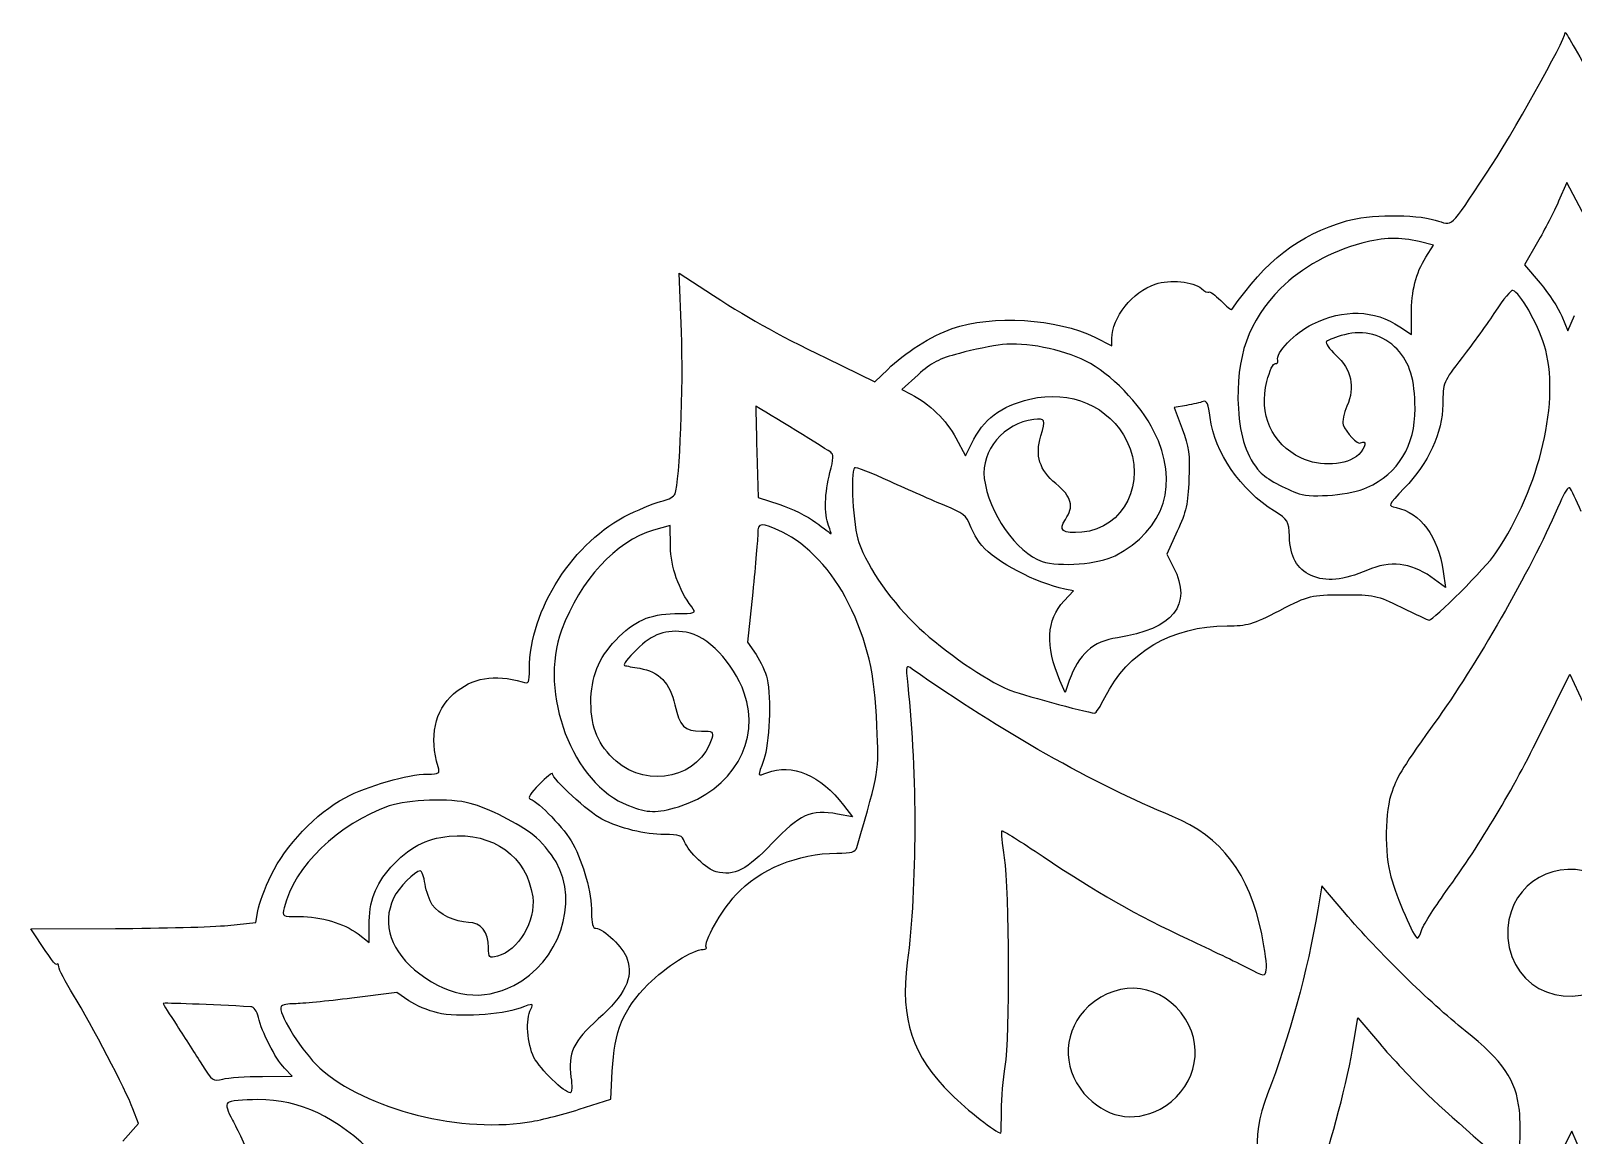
# Model space of a CAD drawing. Extents: x -17 to 263, y 101 to 446.
# Drawn here: x 1.3 to 122.8, y 358.7 to 445.6 of the extents above; entities that cross this region are included whole.
import ezdxf

# ---------------------------------------------------------------- set-up
doc = ezdxf.new("R2010")
doc.units = 0
doc.layers.get('0').update_dxf_attribs({"linetype": 'CONTINUOUS'})

msp = doc.modelspace()

# ---------------------------------------------------------------- linework, layer by layer
at = {"color": 7}
for p, q in [((122.28705, 433.682578), (121.64097, 432.219835)), ((123.9921, 430.458549), (122.28705, 433.682578)), ((111.77944, 428.763476), (110.66358, 429.03993)), ((119.97844, 428.989732), (118.96198, 427.222372)), ((111.18544, 427.814501), (111.77944, 428.763476)), ((52.537564, 421.927989), (52.349501, 426.56769)), ((52.349501, 426.56769), (54.464732, 425.182988)), ((118.96198, 427.222372), (120.18698, 425.767645)), ((110.05508, 421.713572), (110.05108, 423.293415)), ((121.89247, 423.16365), (122.37296, 422.014381)), ((122.37296, 422.014381), (122.899, 423.218757)), ((109.12884, 422.336979), (110.05508, 421.713572)), ((85.107117, 421.504723), (86.436494, 420.837444)), ((86.436494, 420.837444), (86.440294, 421.413241)), ((63.956315, 419.851099), (67.768667, 417.990216)), ((67.768667, 417.990216), (68.785677, 418.979606)), ((71.176784, 418.555358), (69.893095, 417.392317)), ((69.893095, 417.392317), (70.61609, 417.02562)), ((92.314947, 416.143036), (91.362666, 415.98703)), ((91.362666, 415.98703), (91.986627, 414.300817)), ((74.167511, 413.582156), (74.908408, 412.180113)), ((74.908408, 412.180113), (75.379786, 413.127376)), ((58.481841, 412.464881), (58.578491, 408.889785)), ((106.54563, 409.673617), (106.54501, 409.673617)), ((58.578491, 408.889785), (60.276668, 408.341042)), ((51.637034, 406.699461), (50.332443, 406.314774)), ((51.668384, 405.035171), (51.637034, 406.699461)), ((64.131815, 406.680383), (64.131844, 406.680383)), ((91.601971, 406.230614), (90.77255, 404.419339)), ((86.701303, 404.305907), (86.701303, 404.305907)), ((90.77255, 404.419339), (91.306713, 403.382083)), ((112.74101, 401.814576), (111.56912, 402.649398)), ((112.55589, 403.061275), (112.74101, 401.814576)), ((58.151278, 401.433984), (57.74491, 397.495405)), ((82.682532, 400.743785), (83.413945, 401.532779)), ((83.413945, 401.532779), (82.738892, 401.673639)), ((57.74491, 397.495405), (58.416039, 396.519911)), ((120.31263, 390.506782), (122.51547, 394.971811)), ((122.51547, 394.971811), (123.90405, 392.045039)), ((82.767912, 393.526893), (82.358757, 394.48353)), ((83.095842, 394.478345), (82.767912, 393.526893)), ((85.902199, 393.148477), (85.902199, 393.148477)), ((52.294773, 384.547079), (52.294799, 384.547077)), ((66.015662, 383.747224), (64.844096, 383.961472)), ((65.314072, 384.665378), (66.015662, 383.747224)), ((102.98166, 378.324129), (102.66905, 376.437832)), ((104.79661, 376.191952), (102.98166, 378.324129)), ((18.996637, 375.417768), (19.163029, 376.350141)), ((1.282836, 374.941386), (7.942434, 374.959906)), ((1.699203, 374.301086), (1.282836, 374.941386)), ((16.799328, 375.198106), (18.996637, 375.417768)), ((27.061058, 374.526585), (27.941157, 373.860602)), ((27.941157, 373.860602), (27.936157, 375.17755)), ((110.83635, 374.797318), (110.8363, 374.797318)), ((30.115267, 369.906268), (26.560909, 369.469359)), ((31.067309, 369.26316), (30.115267, 369.906268)), ((39.323769, 370.470256), (39.323742, 370.470256)), ((105.51771, 366.046093), (105.82452, 367.922479)), ((105.82452, 367.922479), (107.52271, 365.916071)), ((19.522969, 363.313242), (21.859572, 363.322142)), ((19.522969, 363.313222), (19.522969, 363.313242)), ((21.859572, 363.322142), (21.262332, 363.954866)), ((46.976088, 361.508443), (47.088755, 363.73368)), ((44.472809, 360.720241), (46.976088, 361.508443)), ((9.768144, 359.61519), (9.329172, 360.751583)), ((40.380368, 359.696011), (40.380369, 359.69601)), ((77.746586, 360.604286), (77.746563, 360.604285)), ((90.245245, 360.740175), (90.245245, 360.740175)), ((8.526733, 358.21161), (9.768144, 359.61519)), ((122.67661, 359.002322), (121.20659, 356.081702)), ((123.36353, 357.420264), (122.67661, 359.002322))]:
    msp.add_line(p, q, dxfattribs=at)
for points in [[(115.96827, 434.420833), (117.94001, 437.372914), (122.156, 444.914434), (122.15834, 445.493544)], [(122.15834, 445.493544), (122.15881, 445.633247), (123.14268, 443.92249), (124.34449, 441.691862)], [(111.92995, 430.734008), (113.3808, 430.303399), (112.96405, 429.922927), (115.96827, 434.420833)], [(121.64097, 432.219835), (121.28563, 431.415324), (120.53749, 429.96178), (119.97844, 428.989732)], [(95.894897, 423.694386), (98.623666, 427.597404), (101.11316, 429.51989), (104.92413, 430.667088)], [(104.92413, 430.667088), (106.65325, 431.1876), (110.28479, 431.22229), (111.92995, 430.734008)], [(106.14724, 428.926338), (103.70824, 428.281106), (101.40561, 426.993032), (99.739536, 425.341909)], [(110.66358, 429.03993), (109.152, 429.41442), (107.87036, 429.382187), (106.14724, 428.926338)], [(110.05108, 423.293415), (110.04608, 425.185376), (110.38394, 426.534046), (111.18544, 427.814501)], [(86.440294, 421.413241), (86.449994, 423.058631), (88.082451, 425.095078), (89.871072, 425.692958)], [(89.871072, 425.692958), (91.012933, 426.074645), (92.888318, 425.896065), (93.499177, 425.34748)], [(93.499177, 425.34748), (93.750177, 425.122061), (94.015477, 424.998029), (94.088747, 425.071855)], [(99.739536, 425.341909), (97.210129, 422.835204), (96.190539, 419.943981), (96.410559, 415.902057)], [(120.18698, 425.767645), (120.86073, 424.967549), (121.6282, 423.79575), (121.89247, 423.16365)], [(54.464732, 425.182988), (57.740482, 423.038573), (59.824056, 421.868128), (63.956315, 419.851099)], [(94.088747, 425.071855), (94.162047, 425.145685), (94.581227, 424.84142), (95.020317, 424.395718)], [(95.020317, 424.395718), (95.459417, 423.950018), (95.852977, 423.634417), (95.894897, 423.694386)], [(118.04282, 425.202168), (117.90296, 425.243188), (117.2852, 424.504883), (116.67002, 423.561496)], [(120.50959, 420.91051), (119.98868, 422.602254), (118.58582, 425.042922), (118.04282, 425.202168)], [(73.862166, 422.193347), (77.00425, 423.298594), (82.162644, 422.982703), (85.107117, 421.504723)], [(102.26191, 422.547645), (104.70056, 423.75232), (107.13705, 423.677574), (109.12884, 422.336979)], [(116.67002, 423.561496), (116.05484, 422.618108), (114.87295, 420.973865), (114.0436, 419.90762)], [(52.032858, 409.168596), (52.41049, 410.164025), (52.708758, 417.70445), (52.537564, 421.927989)], [(68.785677, 418.979606), (70.104589, 420.262706), (72.269104, 421.632976), (73.862166, 422.193347)], [(99.509176, 419.694053), (99.298686, 420.236376), (100.8604, 421.855306), (102.26191, 422.547645)], [(104.76255, 421.710003), (104.11174, 421.533908), (103.48278, 421.293581), (103.36485, 421.175942)], [(108.9256, 420.55871), (107.8388, 421.702287), (106.30336, 422.126911), (104.76255, 421.710003)], [(77.818682, 420.931517), (77.040306, 420.839957), (75.51629, 420.529544), (74.431971, 420.24172)], [(84.400084, 419.633829), (82.50332, 420.571507), (79.609221, 421.142151), (77.818682, 420.931517)], [(103.36485, 421.175942), (103.24693, 421.058303), (103.57385, 420.576996), (104.09135, 420.106371)], [(110.33132, 415.888538), (110.32232, 418.17459), (109.91988, 419.512501), (108.9256, 420.55871)], [(116.69631, 404.523611), (120.20571, 409.724419), (121.81911, 416.657668), (120.50959, 420.91051)], [(74.431971, 420.24172), (72.819683, 419.81375), (72.226601, 419.506503), (71.176784, 418.555358)], [(89.762834, 414.100951), (88.688025, 416.251909), (86.339257, 418.675185), (84.400084, 419.633829)], [(98.656896, 418.034227), (98.869816, 418.873581), (99.156646, 419.471876), (99.329816, 419.437852)], [(99.329816, 419.437852), (99.495806, 419.405232), (99.576516, 419.520522), (99.509176, 419.694053)], [(104.09135, 420.106371), (105.32175, 418.987394), (105.62957, 417.583227), (104.97049, 416.095929)], [(114.0436, 419.90762), (112.54493, 417.98086), (112.53557, 417.958244), (112.51575, 416.212917)], [(101.33766, 412.00875), (99.048106, 413.10634), (98.002816, 415.455789), (98.656896, 418.034227)], [(70.61609, 417.02562), (72.06217, 416.292191), (73.442841, 414.953487), (74.167511, 413.582156)], [(79.985483, 416.639287), (83.186538, 417.406235), (86.280695, 416.066579), (87.633559, 413.327962)], [(58.386141, 416.079475), (58.385713, 416.057755), (58.428731, 414.431186), (58.481841, 412.464881)], [(64.295247, 412.455587), (63.501719, 412.977564), (58.386948, 416.114307), (58.386141, 416.079475)], [(75.379786, 413.127376), (76.34476, 415.066546), (77.684251, 416.087929), (79.985483, 416.639287)], [(93.638709, 416.443224), (93.434389, 416.363924), (92.838693, 416.228838), (92.314947, 416.143036)], [(94.191339, 415.181199), (94.051139, 416.269547), (93.926219, 416.554815), (93.638709, 416.443224)], [(96.410559, 415.902057), (96.534079, 413.633121), (97.060949, 412.094108), (98.124996, 410.894112)], [(104.97049, 416.095929), (104.71859, 415.527466), (104.5829, 414.865009), (104.66897, 414.623802)], [(106.54501, 409.673617), (109.02828, 410.808787), (110.34247, 412.965937), (110.33132, 415.888538)], [(112.51575, 416.212917), (112.49035, 413.982441), (111.40068, 411.609724), (109.48739, 409.619182)], [(80.28761, 415.024361), (77.957576, 414.77722), (76.126154, 412.597502), (76.395843, 410.392467)], [(80.851818, 413.734425), (81.246363, 415.069824), (81.222858, 415.12356), (80.28761, 415.024361)], [(99.265326, 407.802724), (96.568619, 409.494417), (94.544799, 412.437395), (94.191339, 415.181199)], [(104.66897, 414.623802), (104.89281, 413.996563), (105.80763, 413.039164), (106.04297, 413.185857)], [(82.043493, 409.984042), (80.734238, 411.069974), (80.387247, 412.162021), (80.851818, 413.734425)], [(87.633559, 413.327962), (89.216967, 410.122643), (87.401588, 406.446222), (84.093699, 406.159186)], [(86.701303, 404.305907), (90.656014, 406.358972), (91.800979, 410.022146), (89.762834, 414.100951)], [(91.986627, 414.300817), (92.517629, 412.865827), (92.597239, 412.27397), (92.520986, 410.328246)], [(106.04297, 413.185857), (106.56139, 413.508998), (106.44516, 412.800372), (105.89419, 412.278792)], [(64.237827, 410.863429), (64.519486, 411.938122), (64.532527, 412.299512), (64.295247, 412.455587)], [(105.89419, 412.278792), (104.96471, 411.398883), (102.86894, 411.274677), (101.33766, 412.00875)], [(64.131844, 406.680383), (63.774313, 407.61006), (63.815958, 409.253746), (64.237827, 410.863429)], [(66.177805, 411.226373), (65.818744, 410.864554), (66.060131, 406.627309), (66.51303, 405.342115)], [(68.975213, 410.152947), (67.519142, 410.826467), (66.260309, 411.309509), (66.177805, 411.226373)], [(98.124996, 410.894112), (98.559216, 410.404426), (100.11826, 409.542598), (101.21345, 409.186845)], [(73.291617, 408.253132), (72.373663, 408.62451), (70.431275, 409.479426), (68.975213, 410.152947)], [(76.395843, 410.392467), (76.723523, 407.713403), (78.945217, 404.531073), (80.955951, 403.86064)], [(82.790673, 407.17215), (83.489956, 408.178665), (83.283529, 408.955516), (82.043493, 409.984042)], [(92.520986, 410.328246), (92.445536, 408.40252), (92.300563, 407.756192), (91.601971, 406.230614)], [(101.21345, 409.186845), (102.29918, 408.834168), (105.31068, 409.109085), (106.54563, 409.673617)], [(109.48739, 409.619182), (108.17333, 408.252053), (108.17158, 408.248007), (108.83145, 408.105717)], [(122.52321, 409.647854), (122.4185, 409.76905), (122.07287, 409.253377), (121.75515, 408.501914)], [(123.43019, 407.779219), (123.03607, 408.685771), (122.62792, 409.526656), (122.52321, 409.647854)], [(48.415099, 407.568925), (49.44544, 408.06301), (50.650083, 408.543725), (51.092079, 408.637181)], [(51.092079, 408.637181), (51.534086, 408.730641), (51.957436, 408.969775), (52.032858, 409.168596)], [(60.276668, 408.341042), (61.210667, 408.039234), (62.490684, 407.403289), (63.121153, 406.927832)], [(121.75515, 408.501914), (119.76921, 403.804747), (115.44627, 396.161197), (112.20009, 391.607231)], [(40.559274, 395.394896), (40.541614, 400.020627), (44.067017, 405.483873), (48.415099, 407.568925)], [(75.282538, 406.698179), (75.007911, 407.448677), (74.715457, 407.677087), (73.291617, 408.253132)], [(84.093699, 406.159186), (82.565494, 406.02658), (82.194932, 406.314657), (82.790673, 407.17215)], [(100.4302, 405.849975), (100.3837, 407.035805), (100.32138, 407.140249), (99.265326, 407.802724)], [(108.83145, 408.105717), (110.7748, 407.686655), (112.14456, 405.831424), (112.55589, 403.061275)], [(50.332443, 406.314774), (47.36729, 405.44043), (44.565606, 402.397382), (43.096543, 398.455487)], [(58.5537, 406.071054), (58.5559, 405.686885), (58.37478, 403.600203), (58.151278, 401.433984)], [(60.489573, 406.165504), (58.814012, 406.937912), (58.54887, 406.924975), (58.5537, 406.071054)], [(65.682253, 400.606109), (64.470742, 403.066618), (62.397975, 405.285761), (60.489573, 406.165504)], [(63.121153, 406.927832), (63.751623, 406.452375), (64.293231, 406.055812), (64.324736, 406.046582)], [(64.324736, 406.046582), (64.356276, 406.037382), (64.269386, 406.32256), (64.131815, 406.680383)], [(76.209476, 405.104971), (75.876716, 405.497389), (75.459586, 406.214335), (75.282538, 406.698179)], [(102.15218, 402.74975), (101.00247, 403.289959), (100.49474, 404.204063), (100.4302, 405.849975)], [(53.347266, 400.272631), (52.317929, 401.645168), (51.699144, 403.400489), (51.668384, 405.035171)], [(66.51303, 405.342115), (67.220762, 403.333767), (69.195524, 400.536567), (71.274179, 398.598075)], [(82.738892, 401.673639), (80.482258, 402.144512), (77.303218, 403.815159), (76.209476, 405.104971)], [(80.955951, 403.86064), (82.319296, 403.406068), (85.432788, 403.647365), (86.701303, 404.305907)], [(111.56912, 402.649398), (110.00453, 403.763973), (108.34271, 403.937741), (106.57932, 403.171158)], [(111.43379, 399.237977), (111.76855, 399.208867), (115.93126, 403.389853), (116.69631, 404.523611)], [(91.306713, 403.382083), (92.822742, 400.438253), (91.284093, 398.515539), (86.8837, 397.854926)], [(106.57932, 403.171158), (104.70657, 402.357037), (103.2775, 402.221008), (102.15218, 402.74975)], [(99.684556, 400.005017), (102.0573, 401.217231), (102.07107, 401.220636), (104.63806, 401.230435)], [(104.63806, 401.230435), (107.12281, 401.239935), (107.28292, 401.205725), (109.24802, 400.24564)], [(52.02436, 399.74788), (53.683034, 399.76561), (53.717313, 399.77921), (53.347266, 400.272631)], [(67.937236, 390.93026), (67.772353, 395.093396), (67.211329, 397.500645), (65.682253, 400.606109)], [(82.358757, 394.48353), (81.18698, 397.223199), (81.29146, 399.243191), (82.682532, 400.743785)], [(95.522239, 398.782619), (97.145389, 398.788819), (97.518519, 398.898398), (99.684556, 400.005017)], [(109.24802, 400.24564), (110.36772, 399.698598), (111.35131, 399.24515), (111.43379, 399.237977)], [(47.358808, 397.667773), (48.801639, 399.17653), (50.035468, 399.726626), (52.02436, 399.74788)], [(71.274179, 398.598075), (73.213548, 396.789475), (76.53439, 394.502937), (78.284517, 393.771169)], [(85.902199, 393.148477), (87.710321, 396.750673), (91.151284, 398.765933), (95.522239, 398.782619)], [(43.096543, 398.455487), (41.245708, 393.489183), (43.973708, 386.332365), (48.36355, 384.637699)], [(45.406329, 392.749263), (45.398829, 394.72688), (46.003707, 396.250744), (47.358808, 397.667773)], [(52.904912, 398.281996), (51.327477, 398.531802), (50.269307, 398.160354), (48.989441, 396.907547)], [(57.486813, 393.496673), (56.605547, 395.914318), (54.594746, 398.014389), (52.904912, 398.281996)], [(86.8837, 397.854926), (84.971602, 397.567869), (83.801047, 396.524411), (83.095842, 394.478345)], [(48.989441, 396.907547), (48.333478, 396.265454), (47.911204, 395.70767), (48.051056, 395.668028)], [(58.416039, 396.519911), (58.78516, 395.983391), (59.177509, 395.127632), (59.287925, 394.618226)], [(34.592437, 393.431168), (36.036949, 394.709265), (37.811039, 395.01646), (39.991698, 394.366087)], [(39.991698, 394.366087), (40.528703, 394.205932), (40.563572, 394.269149), (40.559274, 395.394896)], [(48.051056, 395.668028), (48.190909, 395.628392), (48.730862, 395.526517), (49.250949, 395.441652)], [(49.250949, 395.441652), (50.755376, 395.196169), (51.656059, 394.264582), (52.022421, 392.575084)], [(70.725218, 395.380667), (70.198199, 395.751296), (70.195259, 395.740829), (70.368198, 394.109295)], [(91.2233, 383.782829), (85.054625, 386.313402), (77.70636, 390.471055), (70.725218, 395.380667)], [(59.287925, 394.618226), (59.618754, 393.091917), (59.472003, 389.474253), (59.030031, 388.260807)], [(70.368198, 394.109295), (71.117499, 387.040332), (71.102685, 378.33903), (70.331028, 372.276885)], [(78.284517, 393.771169), (79.095367, 393.432131), (84.287394, 392.009792), (85.081895, 391.909049)], [(33.363077, 387.686658), (32.64974, 390.013427), (33.098223, 392.1091), (34.592437, 393.431168)], [(47.38531, 388.139813), (45.976568, 389.400192), (45.414113, 390.710267), (45.406329, 392.749263)], [(52.022421, 392.575084), (52.391949, 390.870938), (52.772341, 390.491365), (54.105501, 390.496455)], [(52.294799, 384.547077), (56.551207, 385.828796), (58.842308, 389.778028), (57.486813, 393.496673)], [(85.081895, 391.909049), (85.184365, 391.89606), (85.553499, 392.4538), (85.902199, 393.148477)], [(112.20009, 391.607231), (109.25813, 387.48003), (109.04529, 387.141413), (108.51934, 385.751137)], [(54.105501, 390.496455), (55.006105, 390.499895), (55.07617, 390.45142), (54.927197, 389.928087)], [(66.362201, 381.335676), (68.165768, 387.613657), (68.087488, 387.136762), (67.937236, 390.93026)], [(112.76614, 377.862829), (115.62714, 381.827201), (117.95352, 385.724993), (120.31263, 390.506782)], [(54.927197, 389.928087), (54.060661, 386.884046), (49.893324, 385.895921), (47.38531, 388.139813)], [(32.533095, 387.111986), (33.457178, 387.115486), (33.523992, 387.161776), (33.363077, 387.686658)], [(59.030031, 388.260807), (58.520943, 386.863065), (58.506409, 386.924528), (59.275915, 387.22046)], [(59.275915, 387.22046), (61.251199, 387.980105), (63.512308, 387.023307), (65.314072, 384.665378)], [(26.040148, 385.251924), (27.789783, 386.186655), (30.999416, 387.106131), (32.533095, 387.111986)], [(42.36854, 387.147698), (42.368128, 387.255588), (41.901033, 386.873534), (41.330554, 386.298683)], [(46.256268, 383.57458), (45.235097, 384.091753), (42.370154, 386.724854), (42.36854, 387.147698)], [(20.219181, 379.162686), (21.311507, 381.470922), (23.762966, 384.035354), (26.040148, 385.251924)], [(35.900416, 384.810364), (34.335824, 385.2347), (31.017015, 385.126072), (29.517667, 384.601448)], [(41.330554, 386.298683), (40.658514, 385.621492), (40.410114, 385.21507), (40.625025, 385.144344)], [(108.51934, 385.751137), (107.95527, 384.260058), (107.90769, 380.84449), (108.42564, 379.01973)], [(29.517667, 384.601448), (25.499654, 383.195533), (22.01855, 379.829044), (21.234894, 376.591374)], [(40.904391, 382.285289), (39.718445, 383.217229), (37.329285, 384.422831), (35.900416, 384.810364)], [(40.625025, 385.144344), (41.319753, 384.915709), (43.341789, 382.79605), (43.9886, 381.618374)], [(48.36355, 384.637699), (49.91717, 384.037934), (50.55514, 384.023227), (52.294773, 384.547079)], [(64.844096, 383.961472), (62.738671, 384.346497), (61.844991, 383.949262), (59.686448, 381.669533)], [(51.219659, 382.360398), (49.630867, 382.357898), (47.750228, 382.817964), (46.256268, 383.57458)], [(98.257566, 374.532325), (97.303779, 379.270038), (95.073089, 382.203532), (91.2233, 383.782829)], [(29.652484, 379.773544), (31.037429, 381.325817), (32.392568, 382.048934), (34.240921, 382.221985)], [(34.240921, 382.221985), (37.709687, 382.546753), (40.381742, 380.609295), (40.817272, 377.453576)], [(42.659563, 380.197645), (42.246123, 380.912148), (41.456301, 381.85159), (40.904391, 382.285289)], [(43.9886, 381.618374), (44.828765, 380.088649), (45.452307, 377.784058), (45.458408, 376.18598)], [(52.78463, 381.791853), (52.590925, 382.28275), (52.37221, 382.362205), (51.219659, 382.360398)], [(55.260472, 379.42022), (54.549006, 379.595902), (53.105547, 380.978611), (52.78463, 381.791853)], [(59.686448, 381.669533), (57.686078, 379.556765), (56.712081, 379.061775), (55.260472, 379.42022)], [(77.993519, 380.53048), (77.824695, 381.634192), (77.731384, 382.582386), (77.786144, 382.637571)], [(77.786144, 382.637571), (77.840934, 382.692761), (79.30304, 381.782372), (81.035321, 380.61449)], [(56.801488, 377.574811), (58.712284, 379.633297), (61.701442, 380.873381), (64.780859, 380.885137)], [(64.780859, 380.885137), (65.946471, 380.889637), (66.259682, 380.978827), (66.362201, 381.335676)], [(78.045849, 364.097953), (78.428347, 366.378277), (78.391547, 377.928038), (77.993519, 380.53048)], [(81.035321, 380.61449), (85.038011, 377.915922), (88.436836, 375.980073), (92.456707, 374.109272)], [(124.84141, 379.073464), (121.53813, 380.65702), (117.89493, 378.586045), (117.64824, 374.984512)], [(19.163029, 376.350141), (19.254569, 376.862944), (19.729815, 378.128591), (20.219181, 379.162686)], [(27.936157, 375.17755), (27.928757, 377.119777), (28.392307, 378.361111), (29.652484, 379.773544)], [(31.970744, 379.489878), (31.542307, 379.488278), (30.252306, 378.178985), (29.863214, 377.350882)], [(32.342058, 378.457407), (32.248988, 379.025691), (32.081873, 379.490302), (31.970744, 379.489878)], [(39.323742, 370.470256), (42.903258, 372.30134), (44.512803, 376.994862), (42.659563, 380.197645)], [(32.903613, 376.83042), (32.687855, 377.156979), (32.435158, 377.889123), (32.342058, 378.457407)], [(108.42564, 379.01973), (108.87571, 377.433939), (110.2665, 374.200722), (110.49818, 374.201606)], [(29.863214, 377.350882), (28.888695, 375.276822), (29.63829, 373.110495), (31.929727, 371.378744)], [(35.76969, 375.44035), (34.745508, 375.43645), (33.390369, 376.093697), (32.903613, 376.83042)], [(40.817272, 377.453576), (41.077975, 375.564674), (39.664187, 373.18015), (38.041911, 372.772586)], [(54.488178, 373.475973), (54.255934, 373.848556), (55.672592, 376.358659), (56.801488, 377.574811)], [(110.8363, 374.797318), (110.917, 375.124556), (111.78553, 376.504037), (112.76614, 377.862829)], [(21.234894, 376.591374), (21.066154, 375.894221), (21.069561, 375.892237), (22.427131, 375.89742)], [(22.427131, 375.89742), (24.157759, 375.90402), (25.93591, 375.378002), (27.061058, 374.526585)], [(45.458408, 376.18598), (45.461508, 375.370712), (45.569651, 374.969761), (45.78618, 374.970587)], [(102.66905, 376.437832), (101.87541, 371.649009), (100.39695, 366.236401), (98.707046, 361.933019)], [(114.28199, 366.90165), (111.45796, 369.150854), (107.44185, 373.084375), (104.79661, 376.191952)], [(3.353454, 372.142852), (3.238994, 372.027517), (2.834275, 372.555533), (1.699203, 374.301086)], [(7.942434, 374.959906), (11.605211, 374.970086), (15.59081, 375.077293), (16.799328, 375.198106)], [(37.340792, 373.457282), (37.336192, 374.665856), (36.719704, 375.443977), (35.76969, 375.44035)], [(45.78618, 374.970587), (46.404955, 374.972987), (47.973589, 373.442544), (48.274214, 372.543168)], [(98.614726, 371.700483), (98.670926, 372.003607), (98.510106, 373.277935), (98.257566, 374.532325)], [(110.49818, 374.201606), (110.60337, 374.202008), (110.75554, 374.470078), (110.83635, 374.797318)], [(117.64824, 374.984512), (117.35179, 370.656632), (121.84874, 368.136675), (125.52315, 370.571652)], [(38.041911, 372.772586), (37.384067, 372.607316), (37.343887, 372.646563), (37.340792, 373.457282)], [(49.9027, 370.556487), (51.304501, 371.962639), (53.432237, 373.306425), (54.261921, 373.309592)], [(54.261921, 373.309592), (54.44297, 373.310283), (54.544785, 373.385152), (54.488178, 373.475973)], [(92.456707, 374.109272), (94.206079, 373.295135), (96.284329, 372.296096), (97.075059, 371.889184)], [(3.47988, 371.939948), (3.479189, 372.120914), (3.42224, 372.212221), (3.353454, 372.142852)], [(4.651089, 369.700079), (4.007612, 370.751039), (3.48057, 371.75898), (3.47988, 371.939948)], [(48.274214, 372.543168), (48.759216, 371.092241), (48.091464, 369.716253), (45.98821, 367.832571)], [(70.331028, 372.276885), (69.75962, 367.787909), (70.704463, 364.946715), (73.779296, 361.907778)], [(97.075059, 371.889184), (98.505676, 371.152985), (98.513256, 371.152056), (98.614726, 371.700483)], [(31.929727, 371.378744), (34.380937, 369.526242), (36.878476, 369.219375), (39.323769, 370.470256)], [(92.257486, 367.819446), (90.469782, 370.614719), (87.099036, 371.060607), (84.611829, 368.830823)], [(9.329172, 360.751583), (8.734794, 362.290287), (6.087897, 367.353428), (4.651089, 369.700079)], [(26.560909, 369.469359), (24.606012, 369.229059), (22.584666, 369.032895), (22.06903, 369.033437)], [(47.088755, 363.73368), (47.248771, 366.894115), (47.952394, 368.600134), (49.9027, 370.556487)], [(18.605732, 368.796071), (15.575154, 368.965245), (11.702554, 369.109792), (11.703038, 369.053718)], [(11.703038, 369.053718), (11.703379, 369.014288), (12.201479, 368.216084), (12.809917, 367.279931)], [(19.211776, 367.947568), (19.098908, 368.460135), (18.86948, 368.781348), (18.605732, 368.796071)], [(20.990825, 368.804849), (20.730972, 368.380779), (22.402452, 365.622876), (23.735905, 364.275528)], [(22.06903, 369.033437), (21.553394, 369.033968), (21.068204, 368.931116), (20.990825, 368.804849)], [(33.328089, 368.311372), (32.608285, 368.481147), (31.590933, 368.909453), (31.067309, 369.26316)], [(39.839051, 368.692636), (38.318562, 368.134074), (34.922846, 367.935227), (33.328089, 368.311372)], [(40.664881, 368.607686), (40.911676, 369.073084), (40.882765, 369.076057), (39.839051, 368.692636)], [(40.921043, 364.809114), (40.378175, 365.863258), (40.246331, 367.818389), (40.664881, 368.607686)], [(84.611829, 368.830823), (82.6234, 367.048186), (82.464792, 364.04532), (84.249764, 361.976022)], [(12.809917, 367.279931), (13.418366, 366.343777), (14.296403, 364.97354), (14.761116, 364.23496)], [(21.262332, 363.954866), (20.537154, 364.723123), (19.459929, 366.820627), (19.211776, 367.947568)], [(45.98821, 367.832571), (44.005663, 366.056997), (43.577788, 365.145903), (43.836534, 363.250908)], [(90.245245, 360.740175), (92.883145, 362.133844), (93.809469, 365.392758), (92.257486, 367.819446)], [(102.76765, 355.543012), (103.72156, 358.032595), (105.0154, 362.974106), (105.51771, 366.046093)], [(107.52271, 365.916071), (108.45671, 364.812543), (110.17613, 362.98859), (111.34364, 361.862839)], [(118.55282, 360.641643), (118.28709, 363.036629), (117.27836, 364.515171), (114.28199, 366.90165)], [(43.788974, 362.008869), (43.320437, 362.007069), (41.396753, 363.885358), (40.921043, 364.809114)], [(14.761116, 364.23496), (15.566417, 362.955074), (15.643111, 362.901751), (16.396217, 363.098193)], [(16.396217, 363.098193), (16.830797, 363.211552), (18.237838, 363.308316), (19.522969, 363.313222)], [(23.735905, 364.275528), (27.030567, 360.946543), (34.662368, 358.84675), (40.380368, 359.696011)], [(77.746563, 360.604285), (77.751863, 361.576602), (77.886631, 363.148753), (78.045849, 364.097953)], [(43.836534, 363.250908), (43.929744, 362.568243), (43.908374, 362.009325), (43.788974, 362.008869)], [(16.805472, 361.237668), (16.629219, 361.06006), (16.746332, 360.619659), (17.17306, 359.855802)], [(19.160803, 361.480353), (18.007667, 361.490253), (16.947766, 361.381043), (16.805472, 361.237668)], [(28.498061, 357.04811), (25.249976, 360.18398), (22.58082, 361.450985), (19.160803, 361.480353)], [(73.779296, 361.907778), (74.997471, 360.703824), (77.368945, 358.844917), (77.696336, 358.837366)], [(84.249764, 361.976022), (85.889241, 360.075394), (88.117571, 359.616069), (90.245245, 360.740175)], [(98.707046, 361.933019), (97.280209, 358.299534), (97.705059, 355.601304), (100.21156, 352.377945)], [(111.34364, 361.862839), (113.37403, 359.905069), (118.00546, 355.942136), (118.26195, 355.943115)], [(17.17306, 359.855802), (17.517517, 359.239156), (18.223628, 357.707541), (18.742184, 356.452211)], [(40.380369, 359.69601), (41.2544, 359.825828), (43.096004, 360.286731), (44.472809, 360.720241)], [(77.696336, 358.837366), (77.718536, 358.836943), (77.741206, 359.631966), (77.746586, 360.604286)], [(118.26195, 355.943115), (118.5251, 355.944115), (118.72169, 359.119656), (118.55282, 360.641643)]]:
    msp.add_open_spline(points, degree=3, dxfattribs=at)

doc.saveas('drawing.dxf')
